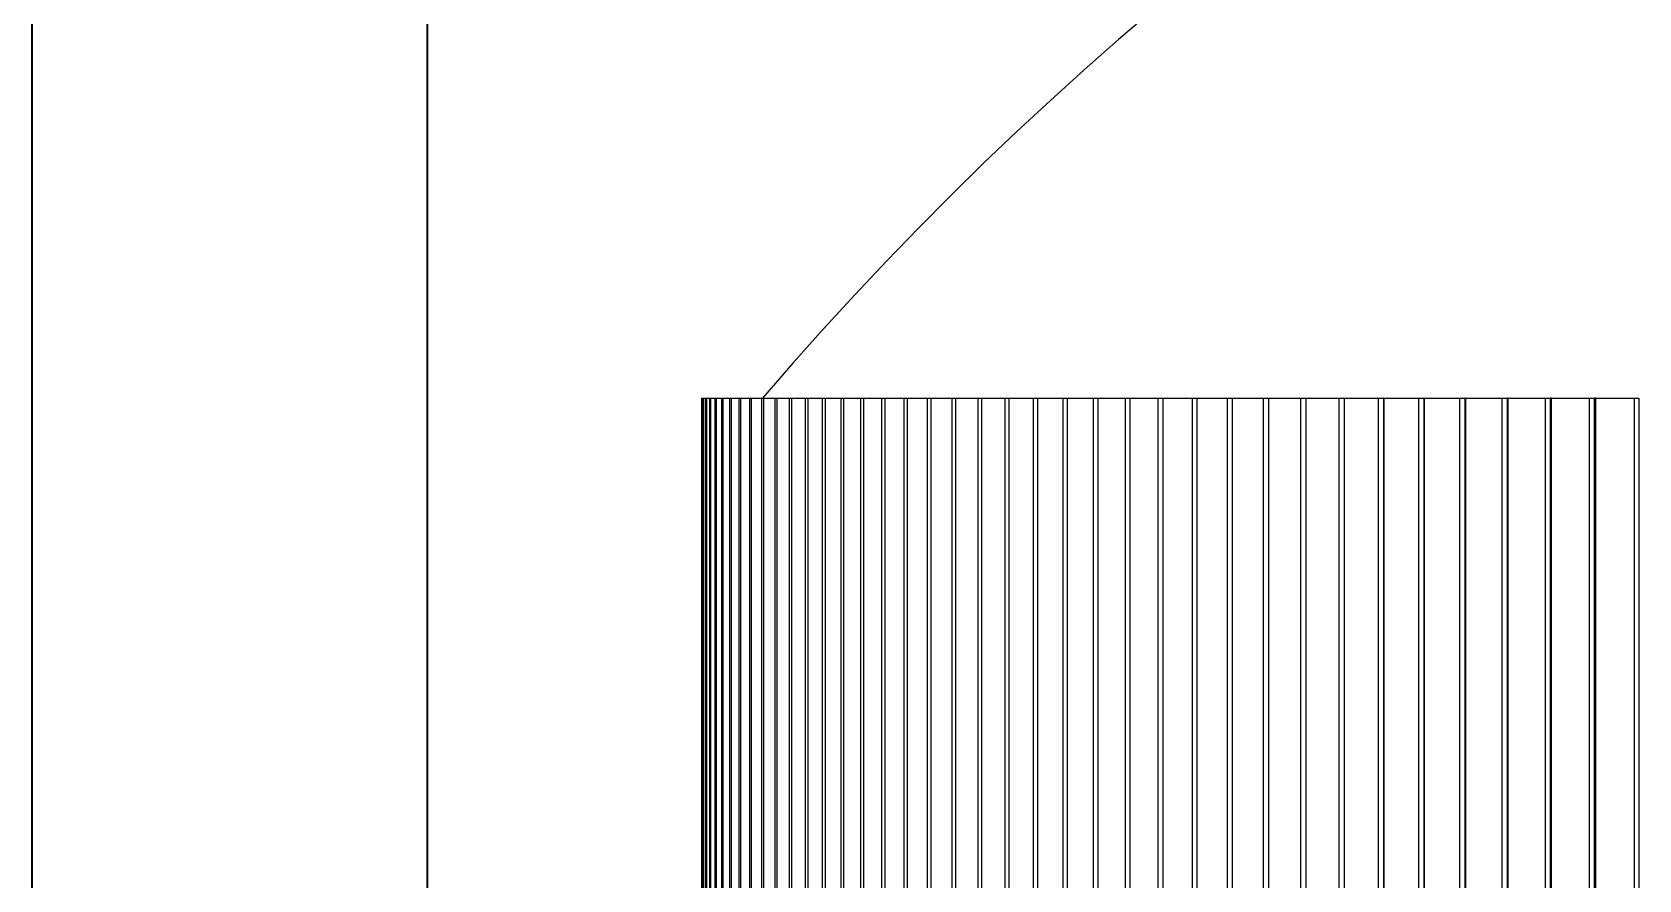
# Model space of a CAD drawing. Header units: millimetres. Extents: x -360063 to 84100, y -179792 to 59400.
# Drawn here: x 0 to 8136, y 46528 to 50819 of the extents above; entities that cross this region are included whole.
import ezdxf

# ---------------------------------------------------------------- set-up
doc = ezdxf.new("R2010")
doc.units = ezdxf.units.MM
doc.header["$LTSCALE"] = 100
doc.layers.get('0').update_dxf_attribs({"lineweight": 18})
doc.layers.add('Border', color=7, linetype='Continuous', lineweight=35)
doc.layers.add('Visible', color=7, linetype='Continuous', lineweight=25)

# ---------------------------------------------------------------- blocks, each defined once
blk = doc.blocks.new('Borders Bigadan Border')
at = {"layer": 'Border'}
for p, q in [((0, 0), (0, 594)), ((20, 589), (20, 5))]:
    blk.add_line(p, q, dxfattribs=at)

msp = doc.modelspace()

# ---------------------------------------------------------------- linework, layer by layer
at = {"layer": 'Visible'}
for p, q in [((3391.33, 48965.17), (3392.06, 48965.17)), ((3391.33, 44802.1), (3391.33, 48965.17)), ((3392.06, 48965.17), (3392.54, 48965.17)), ((3392.06, 44802.1), (3392.06, 48965.17)), ((3392.54, 48965.17), (3392.54, 44802.1)), ((3392.54, 48965.17), (3398.61, 48965.17)), ((3398.61, 44802.1), (3398.61, 48965.17)), ((3398.61, 48965.17), (3399.99, 48965.17)), ((3399.99, 48965.17), (3399.99, 44802.1)), ((3399.99, 48965.17), (3411.96, 48965.17)), ((3411.96, 48965.17), (3414.25, 48965.17)), ((3411.96, 44802.1), (3411.96, 48965.17)), ((3414.25, 48965.17), (3414.25, 44802.1)), ((3414.25, 48965.17), (3432.1, 48965.17)), ((3432.1, 44802.1), (3432.1, 48965.17)), ((3432.1, 48965.17), (3435.29, 48965.17)), ((3435.29, 48965.17), (3435.29, 44802.1)), ((3435.29, 48965.17), (3459.02, 48965.17)), ((3459.02, 48965.17), (3463.11, 48965.17)), ((3459.02, 44802.1), (3459.02, 48965.17)), ((3463.11, 48965.17), (3463.11, 44802.1)), ((3463.11, 48965.17), (3492.71, 48965.17)), ((3492.71, 44802.1), (3492.71, 48965.17)), ((3492.71, 48965.17), (3497.7, 48965.17)), ((3497.7, 48965.17), (3497.7, 44802.1)), ((3497.7, 48965.17), (3533.15, 48965.17)), ((3533.15, 48965.17), (3539.03, 48965.17)), ((3533.15, 44802.1), (3533.15, 48965.17)), ((3539.03, 48965.17), (3539.03, 44802.1)), ((3539.03, 48965.17), (3580.31, 48965.17)), ((3580.31, 44798.07), (3580.31, 48965.17)), ((3580.31, 48965.17), (3587.09, 48965.17)), ((3587.09, 48965.17), (3587.09, 44794.89)), ((3587.09, 48965.17), (3634.18, 48965.17)), ((3634.18, 48965.17), (3641.85, 48965.17)), ((3634.18, 44743.14), (3634.18, 48965.17)), ((3641.85, 48965.17), (3641.85, 44728.55)), ((3641.85, 48965.17), (3694.73, 48965.17)), ((3694.73, 44310.17), (3694.73, 48965.17)), ((3694.73, 48965.17), (3703.28, 48965.17)), ((3703.28, 48965.17), (3703.28, 44310.17)), ((3703.28, 48965.17), (3761.93, 48965.17)), ((3761.93, 48965.17), (3771.36, 48965.17)), ((3761.93, 44296.7), (3761.93, 48965.17)), ((3771.36, 48965.17), (3771.36, 44293.35)), ((3771.36, 48965.17), (3835.73, 48965.17)), ((3835.73, 44250.84), (3835.73, 48965.17)), ((3835.73, 48965.17), (3846.04, 48965.17)), ((3846.04, 48965.17), (3846.04, 44239.54)), ((3846.04, 48965.17), (3916.11, 48965.17)), ((3916.11, 48965.17), (3927.29, 48965.17)), ((3916.11, 43900.17), (3916.11, 48965.17)), ((3927.29, 48965.17), (3927.29, 43900.17)), ((3927.29, 48965.17), (4003.03, 48965.17)), ((4003.03, 43900.17), (4003.03, 48965.17)), ((4003.03, 48965.17), (4015.07, 48965.17)), ((4015.07, 48965.17), (4015.07, 43900.17)), ((4015.07, 48965.17), (4096.43, 48965.17)), ((4096.43, 48965.17), (4109.33, 48965.17)), ((4096.43, 43900.17), (4096.43, 48965.17)), ((4109.33, 48965.17), (4109.33, 43100.17)), ((4109.33, 48965.17), (4196.27, 48965.17)), ((4196.27, 43100.17), (4196.27, 48965.17)), ((4196.27, 48965.17), (4210.03, 48965.17)), ((4210.03, 48965.17), (4210.03, 43100.17)), ((4210.03, 48965.17), (4302.51, 48965.17)), ((4302.51, 43100.17), (4302.51, 48965.17)), ((4302.51, 48965.17), (4317.11, 48965.17)), ((4317.11, 48965.17), (4317.11, 43100.17)), ((4317.11, 48965.17), (4415.08, 48965.17)), ((4415.08, 43100.17), (4415.08, 48965.17)), ((4415.08, 48965.17), (4430.52, 48965.17)), ((4430.52, 48965.17), (4430.52, 43100.17)), ((4430.52, 48965.17), (4533.93, 48965.17)), ((4533.93, 48965.17), (4550.19, 48965.17)), ((4533.93, 43100.17), (4533.93, 48965.17)), ((4550.19, 48965.17), (4550.19, 43100.17)), ((4550.19, 48965.17), (4658.99, 48965.17)), ((4658.99, 43100.17), (4658.99, 48965.17)), ((4658.99, 48965.17), (4676.08, 48965.17)), ((4676.08, 48965.17), (4676.08, 43100.17)), ((4676.08, 48965.17), (4790.21, 48965.17)), ((4790.21, 48965.17), (4808.11, 48965.17)), ((4790.21, 43100.17), (4790.21, 48965.17)), ((4808.11, 48965.17), (4808.11, 43100.17)), ((4808.11, 48965.17), (4927.52, 48965.17)), ((4927.52, 43100.17), (4927.52, 48965.17)), ((4927.52, 48965.17), (4946.23, 48965.17)), ((4946.23, 48965.17), (4946.23, 43100.17)), ((4946.23, 48965.17), (5070.84, 48965.17)), ((5070.84, 48965.17), (5090.34, 48965.17)), ((5070.84, 43100.17), (5070.84, 48965.17)), ((5090.34, 48965.17), (5090.34, 43100.17)), ((5090.34, 48965.17), (5220.11, 48965.17)), ((5220.11, 43100.17), (5220.11, 48965.17)), ((5220.11, 48965.17), (5240.39, 48965.17)), ((5240.39, 48965.17), (5240.39, 43100.17)), ((5240.39, 48965.17), (5375.24, 48965.17)), ((5375.24, 48965.17), (5396.3, 48965.17)), ((5375.24, 43100.17), (5375.24, 48965.17)), ((5396.3, 48965.17), (5396.3, 43100.17)), ((5396.3, 48965.17), (5536.17, 48965.17)), ((5536.17, 43100.17), (5536.17, 48965.17)), ((5536.17, 48965.17), (5557.99, 48965.17)), ((5557.99, 48965.17), (5557.99, 43100.17)), ((5557.99, 48965.17), (5702.79, 48965.17)), ((5702.79, 48965.17), (5725.37, 48965.17)), ((5702.79, 43100.17), (5702.79, 48965.17)), ((5725.37, 48965.17), (5725.37, 43100.17)), ((5725.37, 48965.17), (5875.04, 48965.17)), ((5875.04, 43100.17), (5875.04, 48965.17)), ((5875.04, 48965.17), (5898.35, 48965.17)), ((5898.35, 48965.17), (5898.35, 43100.17)), ((5898.35, 48965.17), (6052.82, 48965.17)), ((6052.82, 48965.17), (6076.86, 48965.17)), ((6052.82, 43100.17), (6052.82, 48965.17)), ((6076.86, 48965.17), (6076.86, 43100.17)), ((6076.86, 48965.17), (6236.04, 48965.17)), ((6236.04, 43100.17), (6236.04, 48965.17)), ((6236.04, 48965.17), (6260.8, 48965.17)), ((6260.8, 48965.17), (6260.8, 43100.17)), ((6260.8, 48965.17), (6424.62, 48965.17)), ((6424.62, 48965.17), (6450.08, 48965.17)), ((6424.62, 43100.17), (6424.62, 48965.17)), ((6450.08, 48965.17), (6450.08, 43100.17)), ((6450.08, 48965.17), (6618.44, 48965.17)), ((6618.44, 43100.17), (6618.44, 48965.17)), ((6618.44, 48965.17), (6644.59, 48965.17)), ((6644.59, 48965.17), (6644.59, 43100.17)), ((6644.59, 48965.17), (6817.41, 48965.17)), ((6817.41, 48965.17), (6843.37, 48965.17)), ((6817.41, 43100.17), (6817.41, 48965.17)), ((6844.24, 48965.17), (6843.37, 48965.17)), ((6843.37, 48965.17), (6843.37, 43100.17)), ((6844.24, 48965.17), (6844.24, 44600.17)), ((6844.24, 48965.17), (7021.44, 48965.17)), ((7021.44, 44600.17), (7021.44, 48965.17)), ((7021.44, 48965.17), (7046.86, 48965.17)), ((7048.93, 48965.17), (7046.86, 48965.17)), ((7046.86, 48965.17), (7046.86, 44600.17)), ((7048.93, 48965.17), (7048.93, 44600.17)), ((7048.93, 48965.17), (7230.41, 48965.17)), ((7230.41, 44600.17), (7230.41, 48965.17)), ((7230.41, 48965.17), (7255.29, 48965.17)), ((7258.56, 48965.17), (7255.29, 48965.17)), ((7255.29, 48965.17), (7255.29, 44600.17)), ((7258.56, 48965.17), (7258.56, 44600.17)), ((7258.56, 48965.17), (7444.23, 48965.17)), ((7444.23, 44600.17), (7444.23, 48965.17)), ((7444.23, 48965.17), (7468.54, 48965.17)), ((7473.01, 48965.17), (7468.54, 48965.17)), ((7468.54, 48965.17), (7468.54, 44600.17)), ((7473.01, 48965.17), (7473.01, 44600.17)), ((7473.01, 48965.17), (7662.77, 48965.17)), ((7662.77, 44600.17), (7662.77, 48965.17)), ((7662.77, 48965.17), (7686.51, 48965.17)), ((7692.17, 48965.17), (7686.51, 48965.17)), ((7686.51, 48965.17), (7686.51, 44600.17)), ((7692.17, 48965.17), (7692.17, 44600.17)), ((7692.17, 48965.17), (7885.94, 48965.17)), ((7885.94, 44600.17), (7885.94, 48965.17)), ((7885.94, 48965.17), (7909.09, 48965.17)), ((7915.94, 48965.17), (7909.09, 48965.17)), ((7909.09, 48965.17), (7909.09, 44600.17)), ((7915.94, 48965.17), (7915.94, 44600.17)), ((7915.94, 48965.17), (8113.61, 48965.17)), ((8113.61, 48965.17), (8136.16, 48965.17)), ((8113.61, 44600.17), (8113.61, 48965.17)), ((8136.16, 48965.17), (8136.16, 44600.17))]:
    msp.add_line(p, q, dxfattribs=at)
msp.add_arc((16706.33, 37851.75), 17108.42, 40.510533, 139.489467, dxfattribs=at)

# ---------------------------------------------------------------- block references
at = {"xscale": 100, "yscale": 100, "zscale": 100}
msp.add_blockref('Borders Bigadan Border', (0, 0), dxfattribs=at)

doc.saveas('drawing.dxf')
